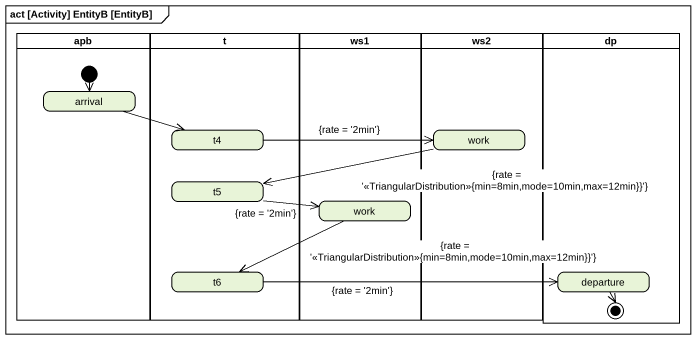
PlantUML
@startuml
mainframe act [Activity] EntityB [EntityB]
hide empty description
state apb <<partition>> {
  state arrival
  [*] --> arrival
}
state t <<partition>> {
  state t4
  state t5
  state t6
}
state ws1 <<partition>> {
  state "work" as work_2
}
state ws2 <<partition>> {
  state work
}
state dp <<partition>> {
  state departure
  departure --> [*]
}
arrival -right-> t4
t4 -right-> work : {rate = '2min'}
work -left-> t5 : {rate = '<<TriangularDistribution>>{min=8min,mode=10min,max=12min}}'}
t5 -right-> work_2 : {rate = '2min'}
work_2 -left-> t6 : {rate = '<<TriangularDistribution>>{min=8min,mode=10min,max=12min}}'}
t6 -right-> departure : {rate = '2min'}
@enduml
